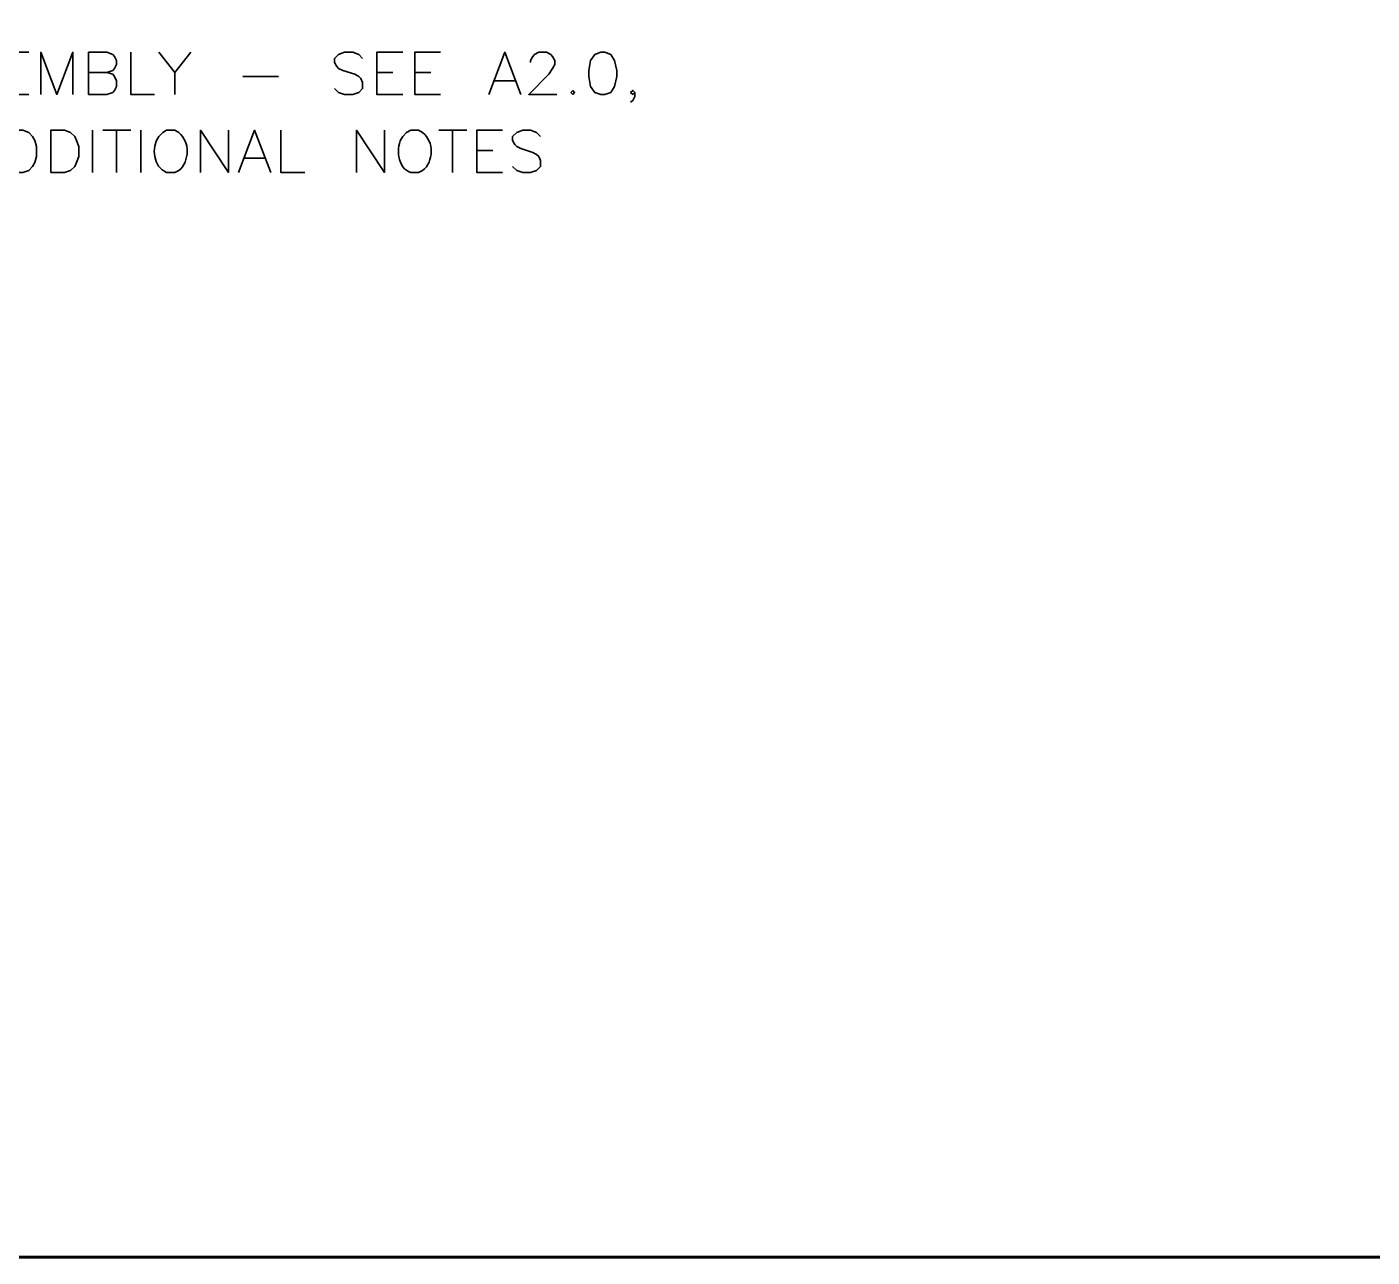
# Model space of a CAD drawing. Header units: inches. Extents: x 5 to 516, y -193 to 129.
# Drawn here: x 242.1 to 254.11, y 5.46 to 16.45 of the extents above; entities that cross this region are included whole.
import ezdxf

# ---------------------------------------------------------------- set-up
doc = ezdxf.new("R2010")
doc.units = ezdxf.units.IN
doc.header["$MEASUREMENT"] = 0
doc.layers.add('PDF2_Geometry', color=7, linetype='Continuous')

msp = doc.modelspace()

# ---------------------------------------------------------------- linework, layer by layer
at = {"layer": 'PDF2_Geometry', "lineweight": 60}
msp.add_lwpolyline([(288.1186821, 27.9634137), (161.118672, 27.9634137), (161.118672, 5.4634119), (296.1186828, 5.4634119)], dxfattribs=at)
at = {"layer": 'PDF2_Geometry', "lineweight": 35}
for points in [[(242.1120148, 15.8467457), (241.8786814, 15.8467457), (241.8786814, 16.2234124), (242.1120148, 16.2234124)], [(242.2186812, 15.8467457), (242.2186812, 16.2234124), (242.3620145, 15.8467457), (242.5053479, 16.2234124), (242.5053479, 15.8467457)], [(242.6453475, 15.8467457), (242.6453475, 16.2234124), (242.8086808, 16.2234124), (242.8620142, 16.2034124), (242.8786808, 16.1867458), (242.8953475, 16.1500791), (242.8953475, 16.1134124), (242.8786808, 16.0800791), (242.8620142, 16.0600791), (242.8086808, 16.0434124), (242.6453475, 16.0434124)], [(243.0220158, 16.2234124), (243.0220158, 15.8467457), (243.2353492, 15.8467457)], [(243.2720158, 16.2234124), (243.4153492, 16.0434123), (243.4153492, 15.8467457)], [(243.558681, 16.2234124), (243.4153477, 16.0434123)], [(245.0920165, 16.1667463), (245.0586832, 16.203413), (245.0053498, 16.223413), (244.9320165, 16.223413), (244.8786832, 16.203413), (244.8420165, 16.1667463), (244.8420165, 16.133413), (244.8620165, 16.0967463), (244.8786832, 16.0800796), (244.9153498, 16.0600796), (245.0220165, 16.0267463), (245.0586832, 16.0067463), (245.0753498, 15.9900796), (245.0920165, 15.9534129), (245.0920165, 15.9000796), (245.0586832, 15.8634129), (245.0053498, 15.8467463), (244.9320165, 15.8467463), (244.8786832, 15.8634129), (244.8420165, 15.9000796)], [(245.4520148, 15.8467457), (245.2186814, 15.8467457), (245.2186814, 16.2234124), (245.4520148, 16.2234124)], [(245.7886812, 15.8467457), (245.5586812, 15.8467457), (245.5586812, 16.2234124), (245.7886812, 16.2234124)], [(246.2186815, 15.8467457), (246.3620149, 16.2234124), (246.5053482, 15.8467457)], [(246.5920166, 16.1334126), (246.5920166, 16.1500793), (246.6120166, 16.186746), (246.6286833, 16.2034126), (246.66535, 16.2234126), (246.73535, 16.2234126), (246.7720167, 16.2034126), (246.7886833, 16.186746), (246.8086833, 16.1500793), (246.8086833, 16.1134126), (246.7886833, 16.0800793), (246.75535, 16.0267459), (246.57535, 15.8467459), (246.82535, 15.8467459)], [(242.808681, 16.0434129), (242.8620143, 16.0267462), (242.878681, 16.0067462), (242.8953476, 15.9700795), (242.8953476, 15.9167462), (242.878681, 15.8834129), (242.8620143, 15.8634129), (242.808681, 15.8467462), (242.6453476, 15.8467462)], [(244.0220159, 16.006746), (244.3420159, 16.006746)], [(245.2186814, 16.0434129), (245.3620148, 16.0434129)], [(245.5586812, 16.0434129), (245.7020145, 16.0434129)], [(246.2720161, 15.9700791), (246.4520161, 15.9700791)], [(247.5220162, 15.8634126), (247.5053495, 15.8467459), (247.4853495, 15.8634126), (247.5053495, 15.8834126), (247.5220162, 15.8634126), (247.5220162, 15.8300792), (247.5053495, 15.7934126), (247.4853495, 15.7767459)], [(242.6820161, 15.526746), (242.6820161, 15.1500793)], [(242.7720158, 15.526746), (243.0220158, 15.526746)], [(242.8953475, 15.526746), (242.8953475, 15.1500793)], [(243.1120155, 15.526746), (243.1120155, 15.1500793)], [(243.4520164, 15.506746), (243.4153497, 15.526746), (243.3420164, 15.526746), (243.308683, 15.506746), (243.2720164, 15.4700793)], [(243.6453476, 15.1500794), (243.6453476, 15.5267461), (243.8953476, 15.1500794), (243.8953476, 15.5267461)], [(243.9853473, 15.1500794), (244.1286807, 15.5267461), (244.272014, 15.1500794)], [(244.3620156, 15.526746), (244.3620156, 15.1500793), (244.575349, 15.1500793)], [(245.038682, 15.1500794), (245.038682, 15.5267461), (245.288682, 15.1500794), (245.288682, 15.5267461)], [(245.6286827, 15.506746), (245.592016, 15.526746), (245.522016, 15.526746), (245.4853493, 15.506746), (245.452016, 15.4700793)], [(245.772016, 15.526746), (246.022016, 15.526746)], [(245.8953477, 15.526746), (245.8953477, 15.1500793)], [(246.3420158, 15.1500794), (246.1120158, 15.1500794), (246.1120158, 15.5267461), (246.3420158, 15.5267461)], [(246.6820164, 15.4700791), (246.6453497, 15.5067458), (246.5920164, 15.5267458), (246.5220164, 15.5267458), (246.468683, 15.5067458), (246.4320164, 15.4700791), (246.4320164, 15.4367458), (246.4520164, 15.4000791), (246.468683, 15.3834124), (246.5053497, 15.3634124), (246.6120164, 15.3300791), (246.6453497, 15.3100791), (246.6653497, 15.2934124), (246.6820164, 15.2567457), (246.6820164, 15.2034124), (246.6453497, 15.1667457), (246.5920164, 15.1500791), (246.5220164, 15.1500791), (246.468683, 15.1667457), (246.4320164, 15.2034124)], [(244.0386819, 15.276746), (244.2186819, 15.276746)], [(246.1120158, 15.3467457), (246.2553491, 15.3467457)], [(243.3420164, 15.1500793), (243.4153497, 15.1500793), (243.4520164, 15.166746)], [(245.522016, 15.1500793), (245.592016, 15.1500793), (245.6286827, 15.166746)]]:
    msp.add_lwpolyline(points, dxfattribs=at)
for points in [[(247.2186816, 16.2234124), (247.1653483, 16.2034124), (247.1286816, 16.150079), (247.1120149, 16.060079), (247.1120149, 16.0067457), (247.1286816, 15.9167457), (247.1653483, 15.8634123), (247.2186816, 15.8467457), (247.2553483, 15.8467457), (247.3086816, 15.8634123), (247.3420149, 15.9167457), (247.3620149, 16.0067457), (247.3620149, 16.060079), (247.3420149, 16.150079), (247.3086816, 16.2034124), (247.2553483, 16.2234124)], [(246.9686816, 15.8834126), (246.9520149, 15.8634126), (246.9686816, 15.8467459), (246.9853482, 15.8634126)], [(241.932016, 15.1500794), (241.932016, 15.5267461), (242.0586827, 15.5267461), (242.112016, 15.5067461), (242.1453493, 15.4700794), (242.1653493, 15.4367461), (242.182016, 15.3834127), (242.182016, 15.2934127), (242.1653493, 15.2400794), (242.1453493, 15.2034127), (242.112016, 15.166746), (242.0586827, 15.1500794)], [(242.3086809, 15.1500794), (242.3086809, 15.5267461), (242.4320143, 15.5267461), (242.4853476, 15.5067461), (242.5220143, 15.4700794), (242.5386809, 15.4367461), (242.5586809, 15.3834127), (242.5586809, 15.2934127), (242.5386809, 15.2400794), (242.5220143, 15.2034127), (242.4853476, 15.166746), (242.4320143, 15.1500794)]]:
    msp.add_lwpolyline(points, close=True, dxfattribs=at)
for points in [[(243.4520164, 15.166746), (243.5489608, 15.2508571), (243.5527942, 15.4220793), (243.4520164, 15.506746)], [(245.6286827, 15.166746), (245.7287382, 15.2484126), (245.7332382, 15.4239682), (245.6286827, 15.506746)], [(243.2720164, 15.4700793), (243.2030719, 15.3713571), (243.2227386, 15.1993571), (243.3420164, 15.1500793)], [(245.452016, 15.4700793), (245.3789604, 15.3815793), (245.4081271, 15.1824126), (245.522016, 15.1500793)]]:
    msp.add_open_spline(points, degree=3, dxfattribs=at)

doc.saveas('drawing.dxf')
